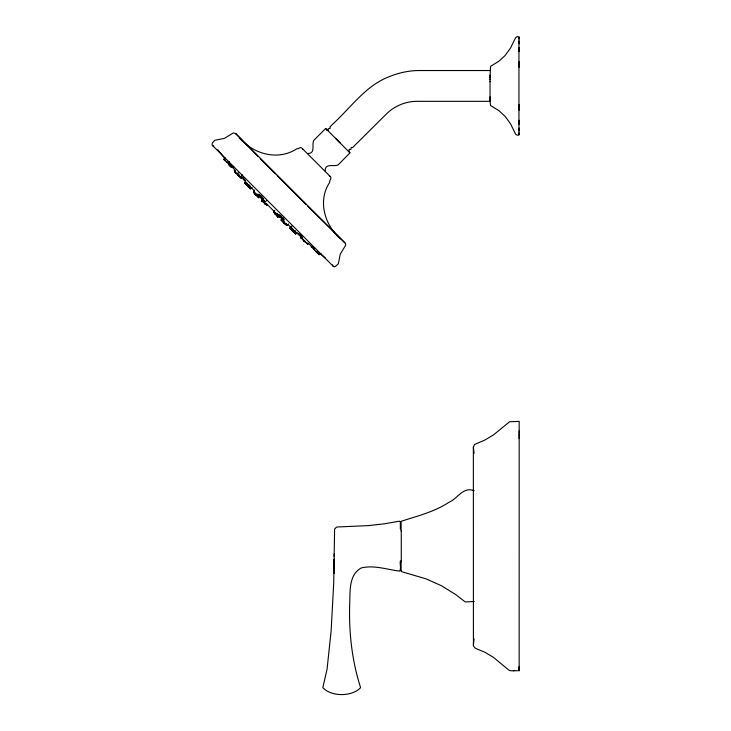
<?xml version="1.0" encoding="UTF-8"?>
<svg xmlns="http://www.w3.org/2000/svg" width="731" height="731" viewBox="0 0 731 731"><rect width="100%" height="100%" fill="white"/><g stroke="black" fill="none" stroke-linecap="round" stroke-linejoin="round"><path stroke-width="1.1" d="M400.341 529.025L400.341 521.934L399.418 521.185L384.131 523.844L368.762 525.589L337.823 526.96L336.507 527.161L334.597 529.052L333.729 582.771L331.152 630.634L327.059 669.23L322.828 687.643C331.298 696.908 352.059 696.871 360.611 687.661C352.022 660.952 348.861 632.882 349.656 604.902C350.341 592.384 348.239 575.242 361.141 567.996C373.806 564.743 387.055 569.613 399.72 571.103C401.493 568.462 399.638 564.04 400.341 560.887M474.191 601.494L465.254 601.951L455.815 594.632L441.533 585.787L426.109 578.879L401.675 571.679L401.109 570.747M490.044 101.609L490.044 98.813M490.044 98.575L490.044 96.821M490.044 81.735L490.044 79.085M490.044 77.815L490.044 75.046M519.174 438.235L519.165 670.683L511.07 670.793L509.059 670.272L493.589 657.461L484.991 652.308L475.442 648.306L473.423 646.085L473.359 447.335L474.474 444.549L484.991 439.989L493.589 434.835L509.608 421.741L519.165 421.385L519.165 438.235L519.165 430.943M490.044 101.417L490.547 105.502L498.926 110.673L505.203 116.439L510.631 123.987L515.602 134.138L517.128 135.189L518.946 135.089L518.946 36.778L517.128 36.678L515.602 37.72L510.631 47.871L505.203 55.419L498.926 61.194L490.547 66.366L490.044 76.051M519.165 668.125L519.165 669.925M519.165 670.683L519.165 666.9L519.174 669.23L518.836 667.695M334.094 570.418L334.012 573.46L334.314 559.233L334.177 567.375M334.277 561.929L334.314 559.233M325.067 170.935C325.076 162.492 334.076 167.28 338.27 164.767L349.957 152.889L326.611 129.341M474.117 638.958L473.359 644.961M302.725 149.636L302.561 148.804M274.801 210.245L273.632 211.497L273.823 212.31M263.023 200.888L263.187 201.674M255.21 193.715L255.338 194.464M259.551 194.537L259.688 195.287M261.205 198L262.858 198.777L261.406 198.393M262.785 198.869L261.597 200.111L261.771 200.897M273.632 211.497L276.994 215.481L276.629 214.046M276.83 213.196L280.201 217.198M279.982 214.969L280.092 215.691L281.81 216.339M234.222 170.597L234.514 171.502M244.51 182.375L250.285 188.772L252.168 187.602M292.19 230.055L292.482 230.969M303.977 240.344L304.224 241.212M315.701 250.687L315.993 251.592M247.325 183.7L250.678 187.675M254.644 190.078C250.98 191.686 257.193 197.9 258.792 194.227M253.465 191.33L256.91 195.387L256.453 193.87M284.377 219.812C280.704 221.438 286.936 227.633 288.517 223.951M283.199 221.064L284.112 222.599M298.403 233.39L302.46 237.438M229.589 162.145C225.925 163.744 232.129 169.957 233.728 166.284M238.836 172.781C233.902 175.001 246.594 181.48 239.128 176.116M261.616 200.12L265.655 204.159M289.823 227.688L294.867 233.353M301.693 235.629L300.523 237.511L308.007 244.373M228.428 163.415L228.492 164.091M237.685 174.051L237.685 174.672M300.514 236.89L301.163 238.151M225.057 157.613L223.887 158.865L224.134 159.733M242.326 174.873L241.157 176.765L245.223 180.201M282.02 218.103L280.859 219.985L284.889 223.394M291.998 225.943L290.7 227.496L291.203 228.191M291.002 226.446L289.841 228.319L295.598 234.084L297.48 232.915M326.784 130.511L328.347 130.136C326.784 127.34 331.728 129.698 329.919 127.066L332.605 124.215C350.679 107.877 365.336 85.902 388.883 76.801C398.285 72.954 408.318 70.642 418.498 70.532L490.199 70.532M229.168 161.725L227.615 163.022L226.729 161.259M279.735 215.809L277.853 216.979L274.417 212.922L277.807 216.933L277.195 215.252M292.793 230.21L293.579 231.864L295.123 230.557M320.991 253.547L319.109 254.708L315.71 251.309M266.641 200.586L265.088 201.875L264.256 201.244M278.968 214.402L277.707 215.572L276.903 215.389M279.754 215.828L278.182 217.107M348.468 151.518C350.094 150.979 348.057 148.292 350.505 149.627C352.068 149.051 349.948 146.355 352.461 147.699L385.292 115.087C393.808 106.022 406.061 100.942 418.498 101.335L490.199 101.335M514.039 670.619L513.509 670.82M232.458 167.445L231.745 167.353L229.945 164.475L228.529 164.128L229.945 164.484M250.907 188.772L248.321 186.798M293.862 231.727L293.241 231.718M304.553 240.919L303.877 240.865L302.031 237.959L300.633 237.621M287.256 225.121L286.634 225.111M294.876 231.252L290.92 227.908L292.345 228.273L294.164 231.151M304.571 240.938L303.922 240.91M251.4 187.766L250.194 187.191M238.251 174.627L237.347 174.334M248.54 186.405L247.919 186.396M259.24 197.754L255.302 194.428L256.992 195.049M267.098 204.963L263.041 201.518L266.386 204.863L266.02 203.437L266.386 204.863M280.923 217.29L280.092 217.08M284.057 219.044L283.262 218.861L282.906 217.445M263.635 198.613L262.886 198.485L262.502 197.032M265.682 204.187L261.625 200.751L263.133 201.189L261.707 200.833M267.098 204.963L266.312 204.799M307.66 153.537C316.112 153.519 311.324 144.519 313.837 140.325L325.441 128.702L326.885 129.625M474.191 490.803C463.216 486.042 457.615 498.862 448.871 502.334C434.516 511.892 416.825 516.168 401.109 521.331L401.109 531.044M235.738 171.657C231.599 169.656 239.192 177.249 237.191 173.11L236.853 172.772M246.027 183.444L244.602 183.088M293.707 231.124L292.29 230.768M305.494 241.413L304.069 241.056M314.476 250.075L314.12 248.659L312.676 247.206C307.605 244.556 316.359 250.706 314.568 250.176M317.217 251.756L315.792 251.4M283.299 221.785L284.724 222.142M302.04 237.959L300.761 237.712M312.667 247.206L311.388 246.95M274.061 212.392L275.24 212.648M264.549 201.966L263.452 201.783M213.79 146.136L212.602 145.661M329.261 175.815L329.8 176.034M239.01 175.997L237.758 174.746L239.192 175.12L241.002 177.989M290.07 228.52L291.349 228.766L289.951 228.428M253.721 192.171L255 192.417L253.566 192.052M237.904 174.855L239.275 175.202M281.261 220.232L284.258 223.384M298.641 234.203L299.929 234.459L301.382 235.921L301.83 237.429M244.912 180.319L242.719 177.249L241.248 176.847M277.405 215.691L273.641 212.127M223.978 159.577L225.523 160.052M274.536 213.662L275.962 214.019L274.509 213.635M247.425 184.413L248.86 184.779L250.322 186.241L250.569 187.52M319.977 253.52L325.249 257.897M235.793 133.682L233.399 132.914L224.371 138.387L214.832 140.251L212.356 142.984L211.999 144.948L333.272 266.34L334.414 266.778L335.611 266.248L338.352 263.772L340.207 254.233L345.69 245.205L345.48 243.46L235.793 133.682L258.043 156.516M307.751 206.224L344.922 242.811M301.199 237.063L294.355 230.63M307.97 243.085L311.36 246.1M239.777 138.25C253.831 154.305 278.237 161.012 296.896 148.731C298.751 149.38 300.066 146.483 301.766 148.009L330.595 176.829C331.92 178.702 329.215 180.265 329.708 182.348C317.4 200.806 324.637 224.947 340.344 238.818M274.692 211.908L266.696 203.903M278.785 215.809L282.888 219.702M287.795 224.39L290.253 226.729M326.821 129.561L325.971 128.729M335.447 138.205L340.399 143.148M349.866 152.624L349.034 151.774M258.582 197.699L255.22 194.345M260.236 158.709L275.496 173.969M277.049 175.522L306.188 204.662M261.296 195.835L259.651 195.25L263.005 198.604M318.022 252.56L319.018 254.626M223.887 159.495L227.286 162.894M280 215.599L283.427 219.035M240.545 176.473L240.892 177.843M243.048 179.095L247.188 183.426M263.224 199.143L264.668 201.655L261.579 198.576M279.626 215.554L277.022 214.009M234.962 171.949L236.314 173.302M249.18 186.167L249.801 186.789M261.789 198.777L263.032 200.029M276.839 213.827L277.807 214.804M277.99 214.978L278.685 215.672M279.726 216.714L280.293 217.281M292.738 229.726L293.615 230.603M303.091 240.079L303.639 240.636M303.813 240.801L303.493 239.412M304.708 241.696L305.293 242.29M306.938 242.856L307.385 244.373M247.462 184.879L247.827 186.314M248.54 185.957L249.024 186.442M249.225 186.643L249.719 187.136M285.821 223.238L286.552 225.038L284.213 222.699M291.66 229.077L292.153 229.571M292.437 229.854L293.158 231.645M294.547 231.965L295.05 232.467M283.802 221.858L284.176 223.293M277.14 215.197L277.762 216.888M244.519 182.997L248.211 186.697M231.371 165.9L231.645 167.207M298.559 234.167L298.275 233.682M286.159 223.576L286.442 224.883M250.221 188.708L249.838 187.255L250.194 188.671M264.814 203.94L264.585 202.642M251.089 187.529L254.214 190.8M257.33 194.081L262.795 199.81M228.73 163.013L230.996 165.553M232.495 167.244L235.51 170.634M217.774 149.846L225.084 158.627M280.092 217.043L279.836 215.764L280.183 217.171M314.485 250.084L314.12 248.65M295.516 233.993L295.16 232.577M264.942 204.068L264.595 202.651M258.527 197.653L258.171 196.237M332.934 266.002L332.468 264.814M473.359 447.335L474.117 453.339M519.165 668.18L519.174 669.02L519.165 666.9M519.174 669.23L519.165 668.618M519.165 37.318L519.165 38.971M519.165 41.018L519.165 43.833M519.165 47.36L519.165 51.554M519.165 61.623L519.165 67.325M519.165 104.533L519.165 110.244M519.165 120.313L519.165 124.498M519.165 128.035L519.165 130.849M519.165 132.896L519.165 134.55M490.044 76.993L490.044 79.725M490.044 81.305L490.044 100.933M401.273 530.615L401.273 561.682M401.109 561.253L401.109 570.957M334.359 553.778L334.35 556.519L334.359 553.778M246.859 184.724L246.932 185.418L246.868 184.733M248.385 185.802L246.968 185.455L248.385 185.802"/></g></svg>
